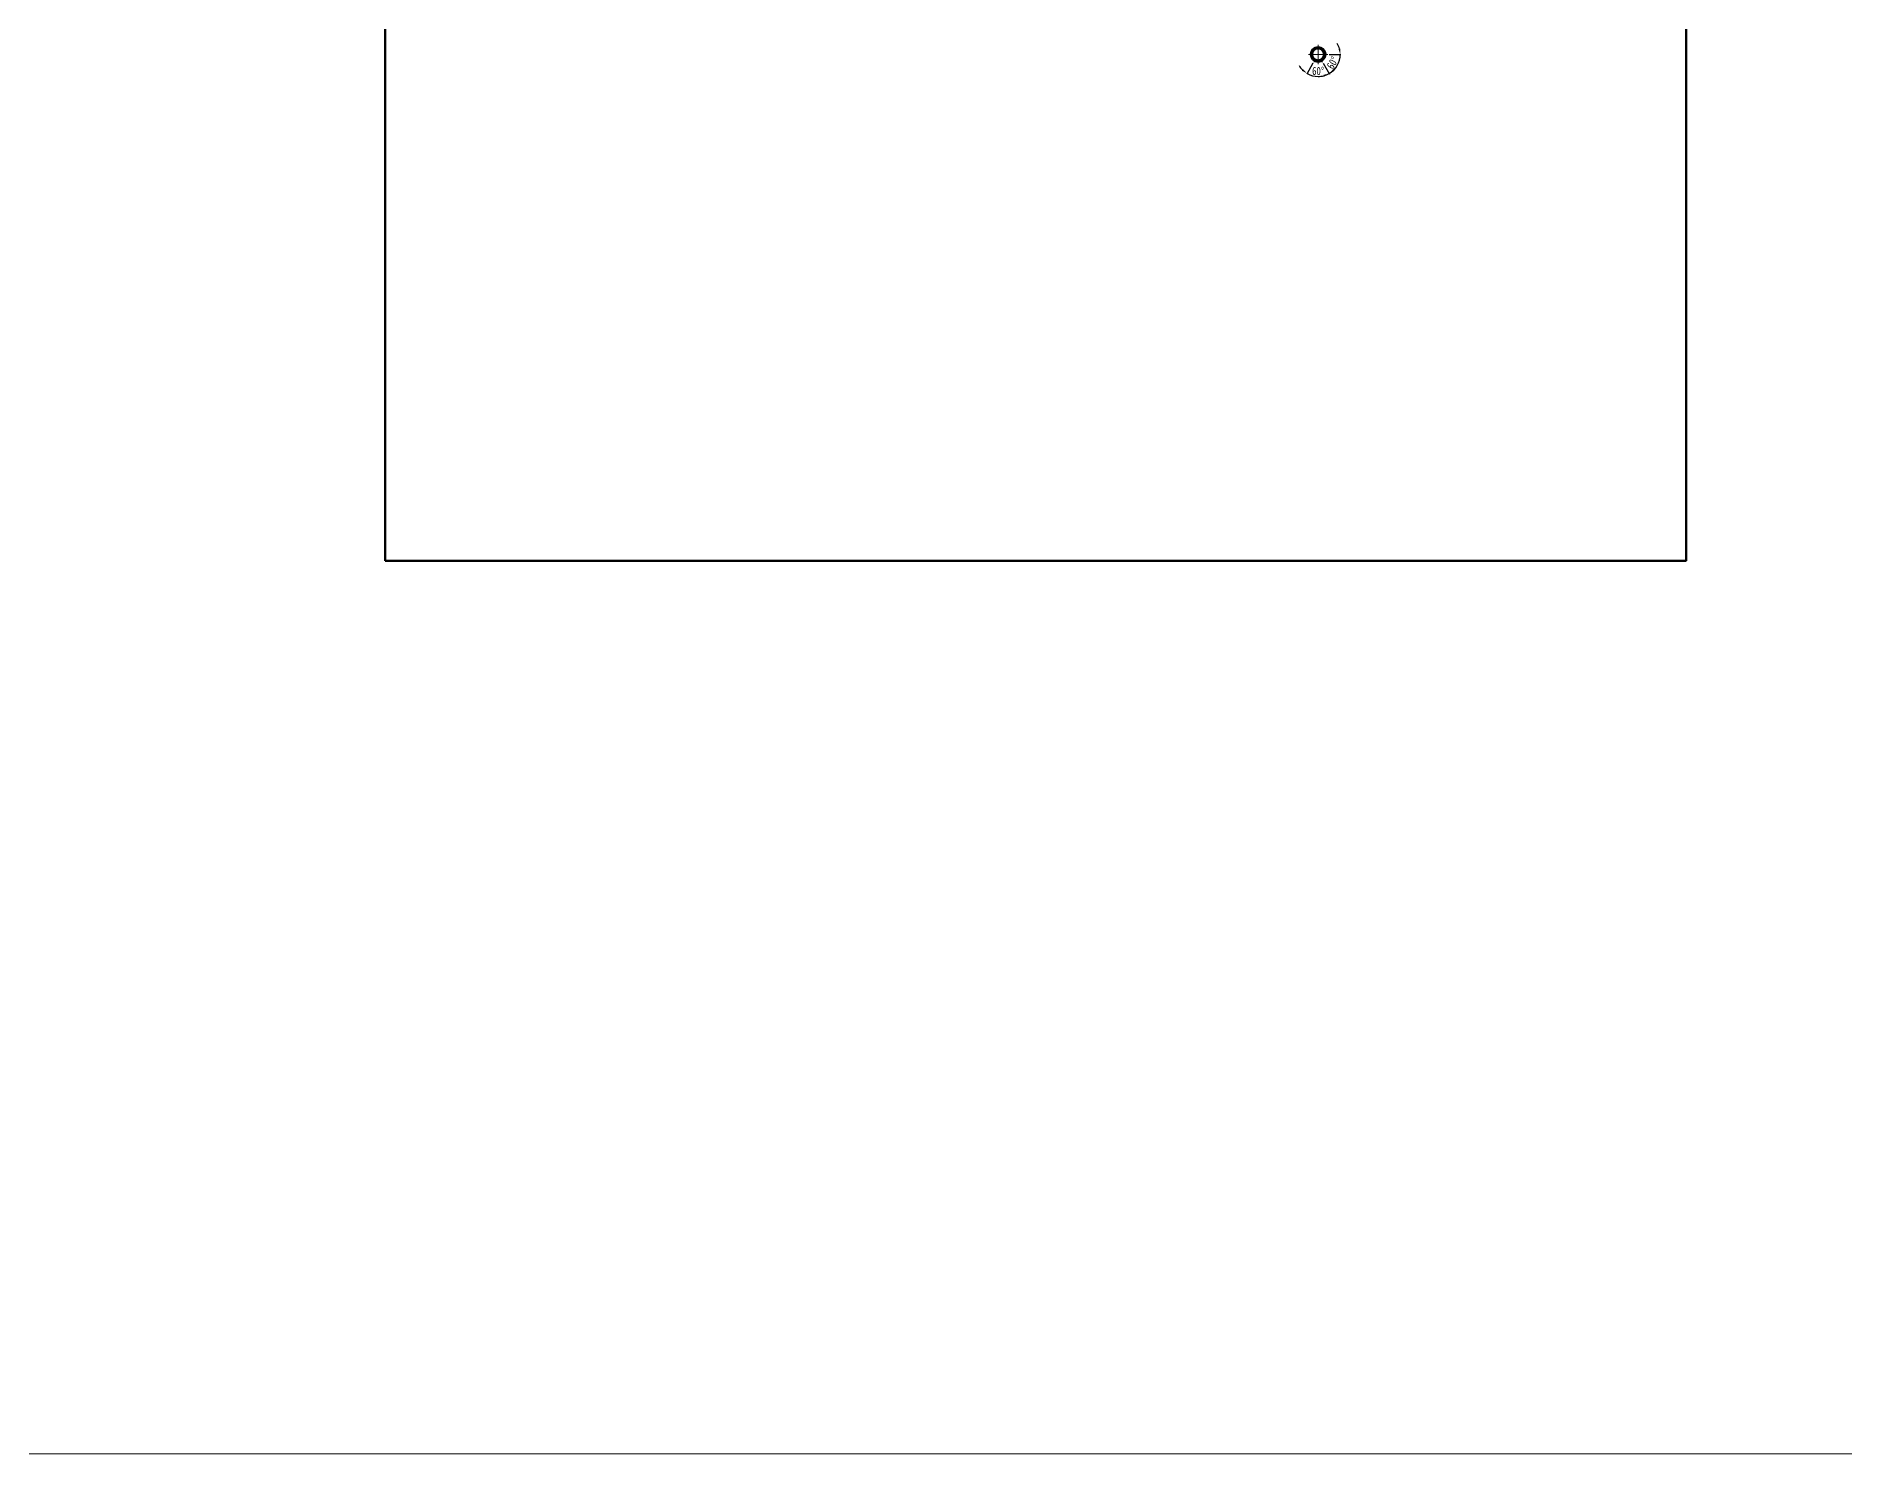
# Model space of a CAD drawing. Extents: x -49005 to 5786, y 3040 to 28144.
# Drawn here: x -26661 to -22706, y 12612 to 15713 of the extents above; entities that cross this region are included whole.
import ezdxf

# ---------------------------------------------------------------- set-up
doc = ezdxf.new("R2010")
doc.units = 0
doc.header["$LTSCALE"] = 6
doc.linetypes.add('ACAD_ISO04W100', pattern=[30.5, 24, -3, 0.5, -3])
doc.layers.get('Defpoints').update_dxf_attribs({"linetype": 'CONTINUOUS'})
for name, color, linetype, lineweight in [('CEN', 6, 'ACAD_ISO04W100', 15), ('CON', 7, 'CONTINUOUS', 70), ('min', 1, 'CONTINUOUS', 18)]:
    doc.layers.add(name, color=color, linetype=linetype, lineweight=lineweight)
doc.layers.add('harch', color=3, linetype='CONTINUOUS')
doc.styles.get("Standard").update_dxf_attribs({"font": 'SIMFANG.TTF', "width": 0.8})
doc.dimstyles.get("Standard").update_dxf_attribs({"dimscale": 5, "dimtxt": 3.5, "dimasz": 2.5, "dimexe": 0.25, "dimexo": 0.625, "dimtad": 1, "dimdec": 0, "dimzin": 1, "dimdsep": 46, "dimlunit": 6, "dimtxsty": 'Standard', "dimcen": 2.5, "dimadec": 0, "dimazin": 0, "dimtfac": 1, "dimtdec": 0, "dimtmove": 0, "dimatfit": 3, "dimfxl": 1, "dimtolj": 1, "dimtzin": 0, "dimarcsym": 0})

# ---------------------------------------------------------------- blocks, each defined once
blk = doc.blocks.new('*D105')
at = {"layer": 'Defpoints', "color": 0, "lineweight": 18}
for p in [(-23863, 15663.9), (-23852.2, 15663.9), (-23867.2, 15656.6), (-23866, 15625.8), (-23848, 15656.6)]:
    blk.add_point(p, dxfattribs=at)
at = {"layer": 'min', "color": 0, "lineweight": -2}
for p, q in [((-23868.8, 15653.9), (-23882.4, 15630.4)), ((-23846.5, 15653.9), (-23832.9, 15630.4))]:
    blk.add_line(p, q, dxfattribs=at)
for start, end in [(210.2025, 225.1013), (240, 300), (314.8987, 329.7975)]:
    blk.add_arc((-23857.6, 15673.3), 48.2, start, end, dxfattribs=at)
at = {"layer": 'min', "color": 0, "lineweight": 18}
for points in [[(-23890.4, 15640.8), (-23892.9, 15637.5), (-23881.7, 15631.5)], [(-23822.3, 15637.5), (-23824.9, 15640.8), (-23833.5, 15631.5)]]:
    blk.add_solid(points, dxfattribs=at)
at = {"layer": 'min', "color": 0, "lineweight": 18, "insert": (-23857.6, 15636.9), "char_height": 17.5, "attachment_point": 5}
blk.add_mtext('\\A1;60°', dxfattribs=at)
blk = doc.blocks.new('*D106')
at = {"layer": 'Defpoints', "color": 0, "lineweight": 18}
for p in [(-23878.6, 15673.3), (-23852.2, 15663.9), (-23836.6, 15673.3), (-23848, 15656.6), (-23820.6, 15642.2)]:
    blk.add_point(p, dxfattribs=at)
at = {"layer": 'min', "color": 0, "lineweight": -2}
for p, q in [((-23833.5, 15673.3), (-23808, 15673.3)), ((-23846.5, 15653.9), (-23832.8, 15630.3))]:
    blk.add_line(p, q, dxfattribs=at)
for start, end in [(300, 360), (14.8451, 29.6901), (270.3099, 285.1549)]:
    blk.add_arc((-23857.6, 15673.3), 48.4, start, end, dxfattribs=at)
at = {"layer": 'min', "color": 0, "lineweight": 18}
for points in [[(-23808.8, 15685.9), (-23812.9, 15685.4), (-23809.3, 15673.3)], [(-23845.8, 15628.5), (-23844.2, 15624.6), (-23833.4, 15631.4)]]:
    blk.add_solid(points, dxfattribs=at)
at = {"layer": 'min', "color": 0, "lineweight": 18, "insert": (-23826, 15655), "char_height": 17.5, "attachment_point": 5, "rotation": 60}
blk.add_mtext('\\A1;60°', dxfattribs=at)

msp = doc.modelspace()

# ---------------------------------------------------------------- linework, layer by layer
at = {"layer": 'CEN'}
for p, q in [((-23878.63, 15673.27), (-23836.63, 15673.27)), ((-23868.42, 15673.27), (-23876.86, 15673.27)), ((-23863.03, 15663.92), (-23867.25, 15656.62)), ((-23857.63, 15652.27), (-23857.63, 15694.27)), ((-23857.63, 15684.06), (-23857.63, 15692.5)), ((-23857.63, 15662.48), (-23857.63, 15654.04)), ((-23852.24, 15663.92), (-23848.02, 15656.62)), ((-23846.85, 15673.27), (-23838.41, 15673.27))]:
    msp.add_line(p, q, dxfattribs=at)
at = {"layer": 'CON', "lineweight": 90}
for p, q in [((-23870.39, 15675.77), (-23873.44, 15675.77)), ((-23870.39, 15670.77), (-23873.44, 15670.77)), ((-23866.18, 15663.47), (-23867.7, 15660.83)), ((-23861.85, 15660.97), (-23863.37, 15658.33)), ((-23853.42, 15660.97), (-23851.9, 15658.33)), ((-23849.09, 15663.47), (-23847.57, 15660.83)), ((-23844.88, 15675.77), (-23841.83, 15675.77)), ((-23844.88, 15670.77), (-23841.83, 15670.77))]:
    msp.add_line(p, q, dxfattribs=at)
for radius in [16, 13]:
    msp.add_circle((-23857.63, 15673.27), radius, dxfattribs=at)
at = {"layer": 'harch', "lineweight": 18}
msp.add_lwpolyline([(-34519.42, 12611.66), (-18751.14, 12611.66), (-18751.14, 28143.79), (-34519.42, 28143.79)], close=True, dxfattribs=at)
at = {"layer": 'min', "lineweight": 70}
msp.add_lwpolyline([(-25897.86, 14565.39), (-23052.87, 14565.39), (-23052.87, 19971.11), (-25897.86, 19971.11)], close=True, dxfattribs=at)

# ---------------------------------------------------------------- dimensions: what is measured, and where the dimension line sits
at = {"layer": 'min', "lineweight": 18}
for base, line2, picture, middle in [((-23866.01, 15625.79), ((-23863.03, 15663.92), (-23867.25, 15656.62)), '*D105', (-23857.63, 15636.94)), ((-23820.57, 15642.17), ((-23878.63, 15673.27), (-23836.63, 15673.27)), '*D106', (-23826.02, 15655.01))]:
    dim = msp.add_angular_dim_2l(base=base, line1=((-23852.24, 15663.92), (-23848.02, 15656.62)), line2=line2, dimstyle='Standard', dxfattribs=at)
    dim.commit()
    dim.dimension.update_dxf_attribs({"geometry": picture, "text_midpoint": middle})

doc.saveas('drawing.dxf')
